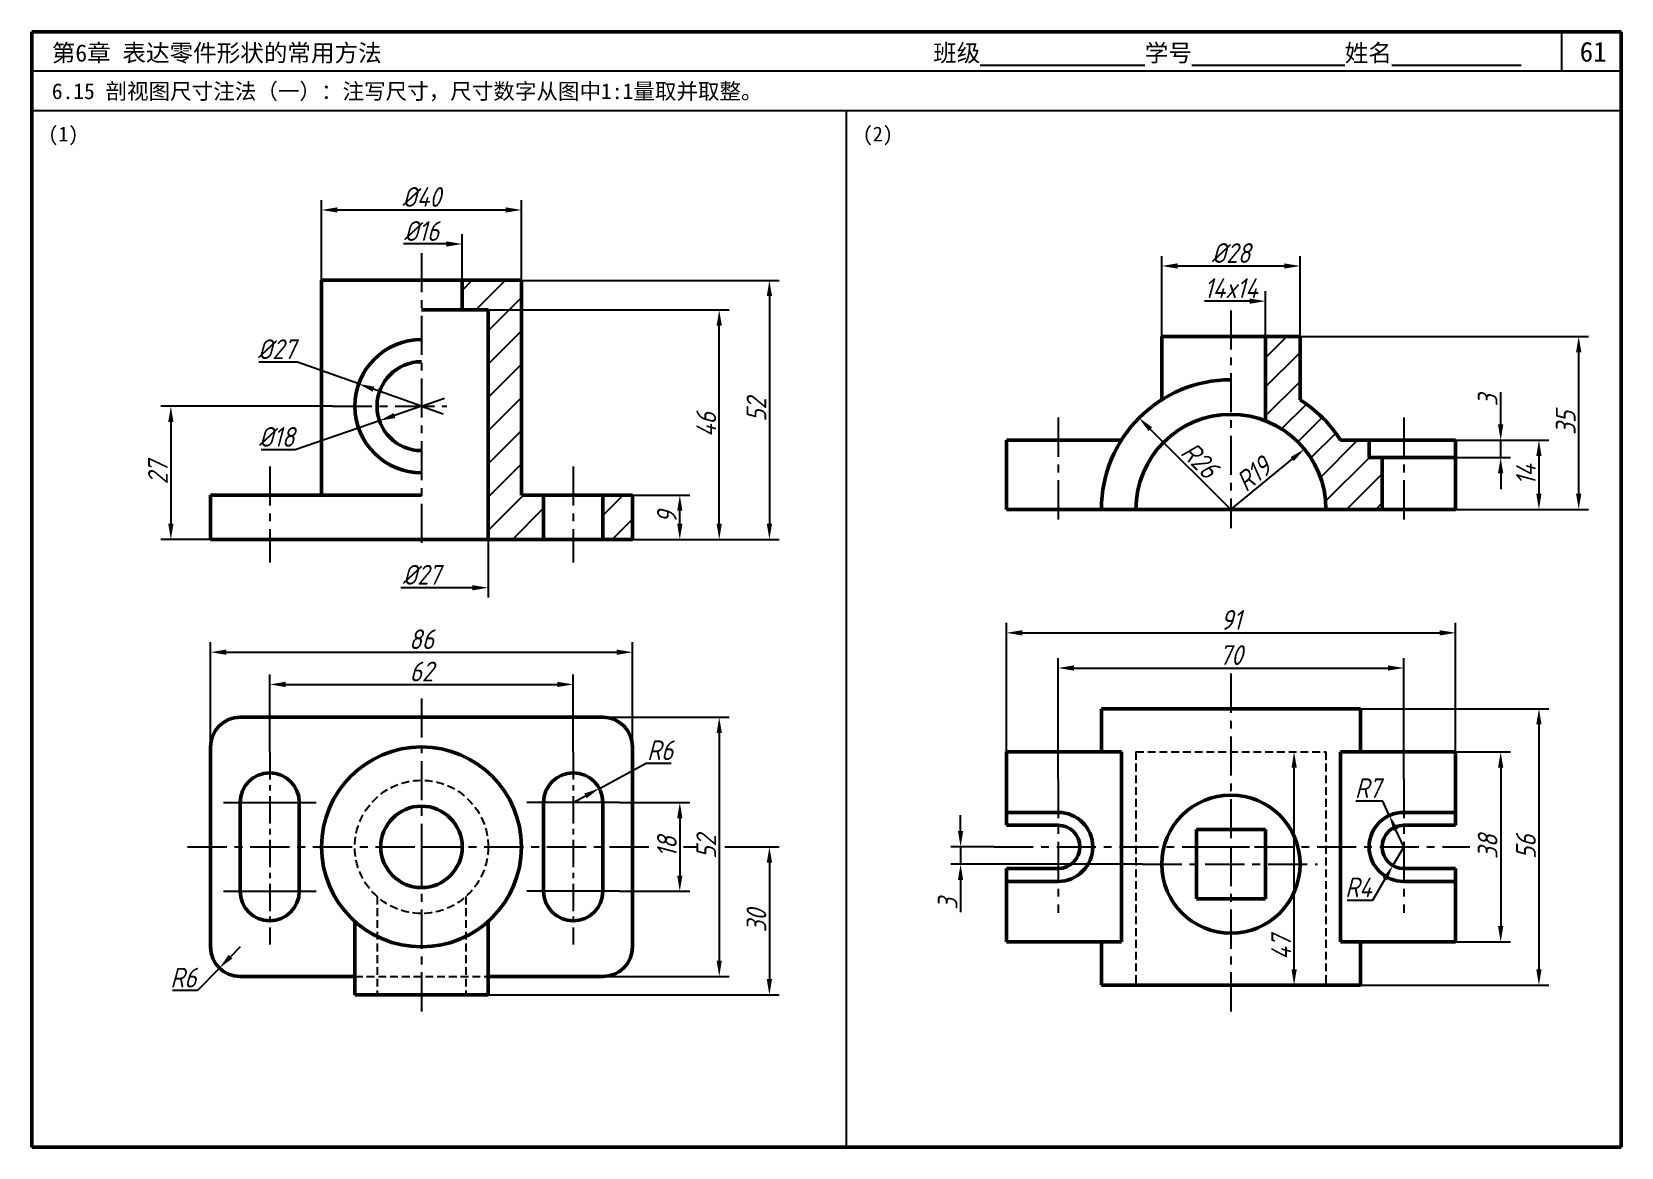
# Model space of a CAD drawing. Header units: millimetres. Extents: x 0 to 322, y 0 to 226.
import ezdxf

# ---------------------------------------------------------------- set-up
doc = ezdxf.new("R2010")
doc.units = ezdxf.units.MM
doc.header["$LTSCALE"] = 0.25
doc.linetypes.add('CENTER', pattern=[50.8, 31.75, -6.35, 6.35, -6.35])
doc.linetypes.add('HIDDEN', pattern=[9.525, 6.35, -3.175])
for name, color, linetype in [('点画线层', 7, 'CENTER'), ('答案', 1, 'Continuous'), ('细实线层', 7, 'Continuous'), ('虚线层', 7, 'HIDDEN')]:
    doc.layers.add(name, color=color, linetype=linetype)
doc.layers.add('粗实线层', color=7, linetype='Continuous', lineweight=50)
doc.styles.get("Standard").update_dxf_attribs({"font": 'gbeitc.shx', "height": 4, "bigfont": 'gbcbig.shx'})
doc.styles.add('宋体', font='SimSun.ttf', dxfattribs={"height": 3.5})
doc.dimstyles.new('ISO-25', dxfattribs={"dimtxt": 4, "dimasz": 3.2, "dimexe": 2, "dimexo": 0, "dimtad": 1, "dimtoh": 1, "dimdsep": 46, "dimtxsty": 'Standard', "dimcen": 0, "dimclrd": 256, "dimclre": 256, "dimclrt": 256, "dimadec": 0, "dimazin": 0, "dimtfac": 1, "dimtmove": 0, "dimatfit": 2, "dimfxl": 0, "dimlwd": -1, "dimlwe": -1, "dimarcsym": 0})

# ---------------------------------------------------------------- blocks, each defined once
blk = doc.blocks.new('*D27')
at = {"layer": 'Defpoints', "color": 0, "transparency": 16777216}
for p in [(109.7, 93.77), (48.2, 80.05), (109.7, 80.05)]:
    blk.add_point(p, dxfattribs=at)
at = {"layer": '答案', "transparency": 16777216}
for p, q in [((48.2, 80.05), (48.2, 95.77)), ((51.4, 93.77), (106.5, 93.77)), ((109.7, 80.05), (109.7, 95.77))]:
    blk.add_line(p, q, dxfattribs=at)
for points in [[(51.4, 94.3), (51.4, 93.24), (48.2, 93.77)], [(106.5, 94.3), (106.5, 93.24), (109.7, 93.77)]]:
    blk.add_solid(points, dxfattribs=at)
at = {"layer": '答案', "transparency": 16777216, "insert": (78.95, 96.39), "char_height": 4, "attachment_point": 5}
blk.add_mtext('62', dxfattribs=at)
blk = doc.blocks.new('*D28')
at = {"layer": 'Defpoints', "color": 0, "transparency": 16777216}
for p in [(121.7, 100.3), (36.2, 81.1), (121.7, 81.1)]:
    blk.add_point(p, dxfattribs=at)
at = {"layer": '答案', "transparency": 16777216}
for p, q in [((36.2, 81.1), (36.2, 102.3)), ((39.4, 100.3), (118.5, 100.3)), ((121.7, 81.1), (121.7, 102.3))]:
    blk.add_line(p, q, dxfattribs=at)
for points in [[(39.4, 100.83), (39.4, 99.77), (36.2, 100.3)], [(118.5, 100.83), (118.5, 99.77), (121.7, 100.3)]]:
    blk.add_solid(points, dxfattribs=at)
at = {"layer": '答案', "transparency": 16777216, "insert": (78.95, 102.92), "char_height": 4, "attachment_point": 5}
blk.add_mtext('86', dxfattribs=at)
blk = doc.blocks.new('*D29')
at = {"layer": 'Defpoints', "color": 0, "transparency": 16777216}
for p in [(119.09, 69.85), (119.09, 51.85), (131.28, 51.85)]:
    blk.add_point(p, dxfattribs=at)
at = {"layer": '答案', "transparency": 16777216}
for p, q in [((119.09, 69.85), (133.28, 69.85)), ((131.28, 66.65), (131.28, 55.05)), ((119.09, 51.85), (133.28, 51.85))]:
    blk.add_line(p, q, dxfattribs=at)
for points in [[(130.75, 66.65), (131.81, 66.65), (131.28, 69.85)], [(130.75, 55.05), (131.81, 55.05), (131.28, 51.85)]]:
    blk.add_solid(points, dxfattribs=at)
at = {"layer": '答案', "transparency": 16777216, "insert": (128.66, 60.85), "char_height": 4, "attachment_point": 5, "rotation": 90}
blk.add_mtext('18', dxfattribs=at)
blk = doc.blocks.new('*D30')
at = {"layer": 'Defpoints', "color": 0, "transparency": 16777216}
for p in [(115.7, 87.1), (115.7, 34.6), (139.27, 34.6)]:
    blk.add_point(p, dxfattribs=at)
at = {"layer": '答案', "transparency": 16777216}
for p, q in [((115.7, 87.1), (141.27, 87.1)), ((139.27, 83.9), (139.27, 37.8)), ((115.7, 34.6), (141.27, 34.6))]:
    blk.add_line(p, q, dxfattribs=at)
for points in [[(138.73, 83.9), (139.8, 83.9), (139.27, 87.1)], [(138.73, 37.8), (139.8, 37.8), (139.27, 34.6)]]:
    blk.add_solid(points, dxfattribs=at)
at = {"layer": '答案', "transparency": 16777216, "insert": (136.64, 60.85), "char_height": 4, "attachment_point": 5, "rotation": 90}
blk.add_mtext('52', dxfattribs=at)
blk = doc.blocks.new('*D31')
at = {"layer": 'Defpoints', "color": 0, "transparency": 16777216}
for p in [(114.98, 72.7), (109.7, 69.85)]:
    blk.add_point(p, dxfattribs=at)
at = {"layer": '答案', "transparency": 16777216}
for p, q in [((114.98, 72.7), (124.45, 77.81)), ((124.45, 77.81), (129.5, 77.81)), ((109.7, 69.85), (112.16, 71.18))]:
    blk.add_line(p, q, dxfattribs=at)
blk.add_solid([(111.91, 71.65), (112.42, 70.71), (114.98, 72.7)], dxfattribs=at)
at = {"layer": '答案', "transparency": 16777216, "insert": (127.29, 80.43), "char_height": 4, "attachment_point": 5}
blk.add_mtext('R6', dxfattribs=at)
blk = doc.blocks.new('*D32')
at = {"layer": 'Defpoints', "color": 0, "transparency": 16777216}
for p in [(42.2, 40.6), (38.01, 36.31)]:
    blk.add_point(p, dxfattribs=at)
at = {"layer": '答案', "transparency": 16777216}
for p, q in [((42.2, 40.6), (40.24, 38.6)), ((38.01, 36.31), (33.55, 31.74)), ((33.55, 31.74), (28.51, 31.74))]:
    blk.add_line(p, q, dxfattribs=at)
blk.add_solid([(39.86, 38.97), (40.63, 38.22), (38.01, 36.31)], dxfattribs=at)
at = {"layer": '答案', "transparency": 16777216, "insert": (30.71, 34.36), "char_height": 4, "attachment_point": 5}
blk.add_mtext('R6', dxfattribs=at)
blk = doc.blocks.new('*D33')
at = {"layer": 'Defpoints', "color": 0, "transparency": 16777216}
for p in [(121.7, 132.14), (131.28, 132.14), (121.7, 123.14)]:
    blk.add_point(p, dxfattribs=at)
at = {"layer": '答案', "transparency": 16777216}
for p, q in [((121.7, 132.14), (133.28, 132.14)), ((131.28, 126.34), (131.28, 128.94)), ((121.7, 123.14), (133.28, 123.14))]:
    blk.add_line(p, q, dxfattribs=at)
for points in [[(130.75, 128.94), (131.81, 128.94), (131.28, 132.14)], [(130.75, 126.34), (131.81, 126.34), (131.28, 123.14)]]:
    blk.add_solid(points, dxfattribs=at)
at = {"layer": '答案', "transparency": 16777216, "insert": (128.66, 127.64), "char_height": 4, "attachment_point": 5, "rotation": 90}
blk.add_mtext('9', dxfattribs=at)
blk = doc.blocks.new('*D34')
at = {"layer": 'Defpoints', "color": 0, "transparency": 16777216}
for p in [(140.42, 60.85), (92.45, 30.85), (149.43, 30.85)]:
    blk.add_point(p, dxfattribs=at)
at = {"layer": '答案', "transparency": 16777216}
for p, q in [((140.42, 60.85), (151.43, 60.85)), ((149.43, 57.65), (149.43, 34.05)), ((92.45, 30.85), (151.43, 30.85))]:
    blk.add_line(p, q, dxfattribs=at)
for points in [[(148.9, 57.65), (149.97, 57.65), (149.43, 60.85)], [(148.9, 34.05), (149.97, 34.05), (149.43, 30.85)]]:
    blk.add_solid(points, dxfattribs=at)
at = {"layer": '答案', "transparency": 16777216, "insert": (146.81, 45.85), "char_height": 4, "attachment_point": 5, "rotation": 90}
blk.add_mtext('30', dxfattribs=at)
blk = doc.blocks.new('*D36')
at = {"layer": 'Defpoints', "color": 0, "transparency": 16777216}
for p in [(92.45, 169.64), (139.27, 169.64), (121.7, 123.14)]:
    blk.add_point(p, dxfattribs=at)
at = {"layer": '答案', "transparency": 16777216}
for p, q in [((92.45, 169.64), (141.27, 169.64)), ((139.27, 126.34), (139.27, 166.44)), ((121.7, 123.14), (141.27, 123.14))]:
    blk.add_line(p, q, dxfattribs=at)
for points in [[(138.73, 166.44), (139.8, 166.44), (139.27, 169.64)], [(138.73, 126.34), (139.8, 126.34), (139.27, 123.14)]]:
    blk.add_solid(points, dxfattribs=at)
at = {"layer": '答案', "transparency": 16777216, "insert": (136.64, 146.39), "char_height": 4, "attachment_point": 5, "rotation": 90}
blk.add_mtext('46', dxfattribs=at)
blk = doc.blocks.new('*D37')
at = {"layer": 'Defpoints', "color": 0, "transparency": 16777216}
for p in [(99.2, 175.64), (121.7, 123.14), (149.43, 123.14)]:
    blk.add_point(p, dxfattribs=at)
at = {"layer": '答案', "transparency": 16777216}
for p, q in [((99.2, 175.64), (151.43, 175.64)), ((149.43, 172.44), (149.43, 126.34)), ((121.7, 123.14), (151.43, 123.14))]:
    blk.add_line(p, q, dxfattribs=at)
for points in [[(148.9, 172.44), (149.97, 172.44), (149.43, 175.64)], [(148.9, 126.34), (149.97, 126.34), (149.43, 123.14)]]:
    blk.add_solid(points, dxfattribs=at)
at = {"layer": '答案', "transparency": 16777216, "insert": (146.81, 149.39), "char_height": 4, "attachment_point": 5, "rotation": 90}
blk.add_mtext('52', dxfattribs=at)
blk = doc.blocks.new('*D38')
at = {"layer": 'Defpoints', "color": 0, "transparency": 16777216}
for p in [(87.2, 183.01), (70.7, 175.64), (87.2, 175.64)]:
    blk.add_point(p, dxfattribs=at)
at = {"layer": '答案', "transparency": 16777216}
for p, q in [((87.2, 175.64), (87.2, 185.01)), ((84, 183.01), (75.28, 183.01))]:
    blk.add_line(p, q, dxfattribs=at)
blk.add_solid([(84, 183.54), (84, 182.47), (87.2, 183.01)], dxfattribs=at)
at = {"layer": '答案', "transparency": 16777216, "insert": (78.95, 185.63), "char_height": 4, "attachment_point": 5}
blk.add_mtext('%%C16', dxfattribs=at)
blk = doc.blocks.new('*D39')
at = {"layer": 'Defpoints', "color": 0, "transparency": 16777216}
for p in [(99.2, 189.9), (58.7, 175.64), (99.2, 175.64)]:
    blk.add_point(p, dxfattribs=at)
at = {"layer": '答案', "transparency": 16777216}
for p, q in [((58.7, 175.64), (58.7, 191.9)), ((99.2, 175.64), (99.2, 191.9)), ((61.9, 189.9), (96, 189.9))]:
    blk.add_line(p, q, dxfattribs=at)
for points in [[(61.9, 190.43), (61.9, 189.37), (58.7, 189.9)], [(96, 190.43), (96, 189.37), (99.2, 189.9)]]:
    blk.add_solid(points, dxfattribs=at)
at = {"layer": '答案', "transparency": 16777216, "insert": (78.95, 192.53), "char_height": 4, "attachment_point": 5}
blk.add_mtext('%%C40', dxfattribs=at)
blk = doc.blocks.new('*D40')
at = {"layer": 'Defpoints', "color": 0, "transparency": 16777216}
for p in [(66.23, 154.66), (78.95, 150.14)]:
    blk.add_point(p, dxfattribs=at)
at = {"layer": '答案', "transparency": 16777216}
for p, q in [((53.8, 159.07), (46.01, 159.07)), ((66.23, 154.66), (53.8, 159.07)), ((78.95, 150.14), (69.24, 153.59))]:
    blk.add_line(p, q, dxfattribs=at)
blk.add_solid([(69.42, 154.09), (69.06, 153.09), (66.23, 154.66)], dxfattribs=at)
at = {"layer": '答案', "transparency": 16777216, "insert": (49.59, 161.69), "char_height": 4, "attachment_point": 5}
blk.add_mtext('%%C27', dxfattribs=at)
blk = doc.blocks.new('*D41')
at = {"layer": 'Defpoints', "color": 0, "transparency": 16777216}
for p in [(78.95, 150.14), (70.44, 147.2)]:
    blk.add_point(p, dxfattribs=at)
at = {"layer": '答案', "transparency": 16777216}
for p, q in [((78.95, 150.14), (73.47, 148.25)), ((70.44, 147.2), (53.34, 141.29)), ((53.34, 141.29), (46.47, 141.29))]:
    blk.add_line(p, q, dxfattribs=at)
blk.add_solid([(73.29, 148.75), (73.64, 147.74), (70.44, 147.2)], dxfattribs=at)
at = {"layer": '答案', "transparency": 16777216, "insert": (49.59, 143.92), "char_height": 4, "attachment_point": 5}
blk.add_mtext('%%C18', dxfattribs=at)
blk = doc.blocks.new('*D42')
at = {"layer": 'Defpoints', "color": 0, "transparency": 16777216}
for p in [(60.94, 150.14), (28.17, 123.14), (36.2, 123.14)]:
    blk.add_point(p, dxfattribs=at)
at = {"layer": '答案', "transparency": 16777216}
for p, q in [((60.94, 150.14), (26.17, 150.14)), ((28.17, 146.94), (28.17, 126.34)), ((36.2, 123.14), (26.17, 123.14))]:
    blk.add_line(p, q, dxfattribs=at)
for points in [[(27.64, 146.94), (28.71, 146.94), (28.17, 150.14)], [(27.64, 126.34), (28.71, 126.34), (28.17, 123.14)]]:
    blk.add_solid(points, dxfattribs=at)
at = {"layer": '答案', "transparency": 16777216, "insert": (25.55, 136.64), "char_height": 4, "attachment_point": 5, "rotation": 90}
blk.add_mtext('27', dxfattribs=at)
blk = doc.blocks.new('*D43')
at = {"layer": 'Defpoints', "color": 0, "transparency": 16777216}
for p in [(65.45, 123.14), (92.45, 123.14), (65.45, 113.36)]:
    blk.add_point(p, dxfattribs=at)
at = {"layer": '答案', "transparency": 16777216}
for p, q in [((92.45, 123.14), (92.45, 111.36)), ((89.25, 113.36), (74.74, 113.36))]:
    blk.add_line(p, q, dxfattribs=at)
blk.add_solid([(89.25, 113.89), (89.25, 112.82), (92.45, 113.36)], dxfattribs=at)
at = {"layer": '答案', "transparency": 16777216, "insert": (78.95, 115.98), "char_height": 4, "attachment_point": 5}
blk.add_mtext('%%C27', dxfattribs=at)
blk = doc.blocks.new('*D67')
at = {"layer": 'Defpoints', "color": 0, "transparency": 16777216}
for p in [(257.82, 141.45), (242.94, 129.24)]:
    blk.add_point(p, dxfattribs=at)
at = {"layer": '答案', "transparency": 16777216}
blk.add_line((242.94, 129.24), (255.35, 139.42), dxfattribs=at)
blk.add_solid([(255.01, 139.83), (255.68, 139), (257.82, 141.45)], dxfattribs=at)
at = {"layer": '答案', "transparency": 16777216, "insert": (247.48, 136.36), "char_height": 4, "attachment_point": 5, "rotation": 39.3635}
blk.add_mtext('R19', dxfattribs=at)
blk = doc.blocks.new('*D68')
at = {"layer": 'Defpoints', "color": 0, "transparency": 16777216}
for p in [(224.32, 147.75), (242.94, 129.24)]:
    blk.add_point(p, dxfattribs=at)
at = {"layer": '答案', "transparency": 16777216}
blk.add_line((242.94, 129.24), (226.59, 145.49), dxfattribs=at)
blk.add_solid([(226.97, 145.87), (226.22, 145.11), (224.32, 147.75)], dxfattribs=at)
at = {"layer": '答案', "transparency": 16777216, "insert": (236.62, 139.23), "char_height": 4, "attachment_point": 5, "rotation": 315.1547}
blk.add_mtext('R26', dxfattribs=at)
blk = doc.blocks.new('*D69')
at = {"layer": 'Defpoints', "color": 0, "transparency": 16777216}
for p in [(242.94, 80.1), (255.73, 80.1), (242.94, 32.85)]:
    blk.add_point(p, dxfattribs=at)
at = {"layer": '答案', "transparency": 16777216}
blk.add_line((255.73, 36.05), (255.73, 76.9), dxfattribs=at)
for points in [[(255.2, 76.9), (256.27, 76.9), (255.73, 80.1)], [(255.2, 36.05), (256.27, 36.05), (255.73, 32.85)]]:
    blk.add_solid(points, dxfattribs=at)
at = {"layer": '答案', "transparency": 16777216, "insert": (253.11, 40.42), "char_height": 4, "attachment_point": 5, "rotation": 90}
blk.add_mtext('47', dxfattribs=at)
blk = doc.blocks.new('*D70')
at = {"layer": 'Defpoints', "color": 0, "transparency": 16777216}
for p in [(269.19, 88.85), (269.19, 32.85), (305.33, 32.85)]:
    blk.add_point(p, dxfattribs=at)
at = {"layer": '答案', "transparency": 16777216}
for p, q in [((269.19, 88.85), (307.33, 88.85)), ((305.33, 85.65), (305.33, 36.05)), ((269.19, 32.85), (307.33, 32.85))]:
    blk.add_line(p, q, dxfattribs=at)
for points in [[(304.79, 85.65), (305.86, 85.65), (305.33, 88.85)], [(304.79, 36.05), (305.86, 36.05), (305.33, 32.85)]]:
    blk.add_solid(points, dxfattribs=at)
at = {"layer": '答案', "transparency": 16777216, "insert": (302.7, 60.85), "char_height": 4, "attachment_point": 5, "rotation": 90}
blk.add_mtext('56', dxfattribs=at)
blk = doc.blocks.new('*D71')
at = {"layer": 'Defpoints', "color": 0, "transparency": 16777216}
for p in [(288.44, 80.1), (288.44, 41.6), (297.58, 41.6)]:
    blk.add_point(p, dxfattribs=at)
at = {"layer": '答案', "transparency": 16777216}
for p, q in [((288.44, 80.1), (299.58, 80.1)), ((297.58, 76.9), (297.58, 44.8)), ((288.44, 41.6), (299.58, 41.6))]:
    blk.add_line(p, q, dxfattribs=at)
for points in [[(297.04, 76.9), (298.11, 76.9), (297.58, 80.1)], [(297.04, 44.8), (298.11, 44.8), (297.58, 41.6)]]:
    blk.add_solid(points, dxfattribs=at)
at = {"layer": '答案', "transparency": 16777216, "insert": (294.95, 60.85), "char_height": 4, "attachment_point": 5, "rotation": 90}
blk.add_mtext('38', dxfattribs=at)
blk = doc.blocks.new('*D72')
at = {"layer": 'Defpoints', "color": 0, "transparency": 16777216}
for p in [(277.94, 97.09), (207.94, 74.58), (277.94, 74.58)]:
    blk.add_point(p, dxfattribs=at)
at = {"layer": '答案', "transparency": 16777216}
for p, q in [((207.94, 74.58), (207.94, 99.09)), ((211.14, 97.09), (274.74, 97.09)), ((277.94, 74.58), (277.94, 99.09))]:
    blk.add_line(p, q, dxfattribs=at)
for points in [[(211.14, 97.63), (211.14, 96.56), (207.94, 97.09)], [(274.74, 97.63), (274.74, 96.56), (277.94, 97.09)]]:
    blk.add_solid(points, dxfattribs=at)
at = {"layer": '答案', "transparency": 16777216, "insert": (242.94, 99.72), "char_height": 4, "attachment_point": 5}
blk.add_mtext('70', dxfattribs=at)
blk = doc.blocks.new('*D73')
at = {"layer": 'Defpoints', "color": 0, "transparency": 16777216}
for p in [(288.44, 104.22), (197.44, 80.1), (288.44, 80.1)]:
    blk.add_point(p, dxfattribs=at)
at = {"layer": '答案', "transparency": 16777216}
for p, q in [((197.44, 80.1), (197.44, 106.22)), ((200.64, 104.22), (285.24, 104.22)), ((288.44, 80.1), (288.44, 106.22))]:
    blk.add_line(p, q, dxfattribs=at)
for points in [[(200.64, 104.75), (200.64, 103.68), (197.44, 104.22)], [(285.24, 104.75), (285.24, 103.68), (288.44, 104.22)]]:
    blk.add_solid(points, dxfattribs=at)
at = {"layer": '答案', "transparency": 16777216, "insert": (242.94, 106.84), "char_height": 4, "attachment_point": 5}
blk.add_mtext('91', dxfattribs=at)
blk = doc.blocks.new('*D74')
at = {"layer": 'Defpoints', "color": 0, "transparency": 16777216}
for p in [(288.44, 143.24), (297.58, 143.24), (288.44, 139.74)]:
    blk.add_point(p, dxfattribs=at)
at = {"layer": '答案', "transparency": 16777216}
for p, q in [((297.58, 146.44), (297.58, 152.97)), ((288.44, 143.24), (299.58, 143.24)), ((297.58, 139.74), (297.58, 143.24)), ((288.44, 139.74), (299.58, 139.74)), ((297.58, 136.54), (297.58, 133.34))]:
    blk.add_line(p, q, dxfattribs=at)
for points in [[(297.04, 146.44), (298.11, 146.44), (297.58, 143.24)], [(297.04, 136.54), (298.11, 136.54), (297.58, 139.74)]]:
    blk.add_solid(points, dxfattribs=at)
at = {"layer": '答案', "transparency": 16777216, "insert": (294.95, 151.3), "char_height": 4, "attachment_point": 5, "rotation": 90}
blk.add_mtext('3', dxfattribs=at)
blk = doc.blocks.new('*D75')
at = {"layer": 'Defpoints', "color": 0, "transparency": 16777216}
for p in [(288.44, 143.24), (288.44, 129.24), (305.33, 129.24)]:
    blk.add_point(p, dxfattribs=at)
at = {"layer": '答案', "transparency": 16777216}
for p, q in [((288.44, 143.24), (307.33, 143.24)), ((305.33, 140.04), (305.33, 132.44)), ((288.44, 129.24), (307.33, 129.24))]:
    blk.add_line(p, q, dxfattribs=at)
for points in [[(304.79, 140.04), (305.86, 140.04), (305.33, 143.24)], [(304.79, 132.44), (305.86, 132.44), (305.33, 129.24)]]:
    blk.add_solid(points, dxfattribs=at)
at = {"layer": '答案', "transparency": 16777216, "insert": (302.7, 136.24), "char_height": 4, "attachment_point": 5, "rotation": 90}
blk.add_mtext('14', dxfattribs=at)
blk = doc.blocks.new('*D76')
at = {"layer": 'Defpoints', "color": 0, "transparency": 16777216}
for p in [(256.94, 164.24), (313.39, 164.24), (288.44, 129.24)]:
    blk.add_point(p, dxfattribs=at)
at = {"layer": '答案', "transparency": 16777216}
for p, q in [((256.94, 164.24), (315.39, 164.24)), ((313.39, 132.44), (313.39, 161.04)), ((288.44, 129.24), (315.39, 129.24))]:
    blk.add_line(p, q, dxfattribs=at)
for points in [[(312.85, 161.04), (313.92, 161.04), (313.39, 164.24)], [(312.85, 132.44), (313.92, 132.44), (313.39, 129.24)]]:
    blk.add_solid(points, dxfattribs=at)
at = {"layer": '答案', "transparency": 16777216, "insert": (310.76, 146.74), "char_height": 4, "attachment_point": 5, "rotation": 90}
blk.add_mtext('35', dxfattribs=at)
blk = doc.blocks.new('*D77')
at = {"layer": 'Defpoints', "color": 0, "transparency": 16777216}
for p in [(249.94, 171.43), (235.94, 164.24), (249.94, 164.24)]:
    blk.add_point(p, dxfattribs=at)
at = {"layer": '答案', "transparency": 16777216}
for p, q in [((246.74, 171.43), (237.56, 171.43)), ((249.94, 164.24), (249.94, 173.43))]:
    blk.add_line(p, q, dxfattribs=at)
blk.add_solid([(246.74, 171.96), (246.74, 170.89), (249.94, 171.43)], dxfattribs=at)
at = {"layer": '答案', "transparency": 16777216, "insert": (242.94, 174.05), "char_height": 4, "attachment_point": 5}
blk.add_mtext('14x14', dxfattribs=at)
blk = doc.blocks.new('*D78')
at = {"layer": 'Defpoints', "color": 0, "transparency": 16777216}
for p in [(256.94, 178.55), (228.94, 164.24), (256.94, 164.24)]:
    blk.add_point(p, dxfattribs=at)
at = {"layer": '答案', "transparency": 16777216}
for p, q in [((228.94, 164.24), (228.94, 180.55)), ((256.94, 164.24), (256.94, 180.55)), ((232.14, 178.55), (253.74, 178.55))]:
    blk.add_line(p, q, dxfattribs=at)
for points in [[(232.14, 179.08), (232.14, 178.02), (228.94, 178.55)], [(253.74, 179.08), (253.74, 178.02), (256.94, 178.55)]]:
    blk.add_solid(points, dxfattribs=at)
at = {"layer": '答案', "transparency": 16777216, "insert": (242.94, 181.17), "char_height": 4, "attachment_point": 5}
blk.add_mtext('%%C28', dxfattribs=at)
blk = doc.blocks.new('*D79')
at = {"layer": 'Defpoints', "color": 0, "transparency": 16777216}
for p in [(188.16, 60.85), (194.94, 60.85), (225.04, 57.35)]:
    blk.add_point(p, dxfattribs=at)
at = {"layer": '答案', "transparency": 16777216}
for p, q in [((188.16, 64.05), (188.16, 67.25)), ((194.94, 60.85), (186.16, 60.85)), ((188.16, 60.85), (188.16, 57.35)), ((225.04, 57.35), (186.16, 57.35)), ((188.16, 54.15), (188.16, 47.62))]:
    blk.add_line(p, q, dxfattribs=at)
for points in [[(187.63, 64.05), (188.69, 64.05), (188.16, 60.85)], [(187.63, 54.15), (188.69, 54.15), (188.16, 57.35)]]:
    blk.add_solid(points, dxfattribs=at)
at = {"layer": '答案', "transparency": 16777216, "insert": (185.54, 49.28), "char_height": 4, "attachment_point": 5, "rotation": 90}
blk.add_mtext('3', dxfattribs=at)
blk = doc.blocks.new('*D82')
at = {"layer": 'Defpoints', "color": 0, "transparency": 16777216}
for p in [(275.02, 67.22), (277.94, 60.85)]:
    blk.add_point(p, dxfattribs=at)
at = {"layer": '答案', "transparency": 16777216}
for p, q in [((273.69, 70.13), (268.23, 70.13)), ((275.02, 67.22), (273.69, 70.13)), ((277.94, 60.85), (276.35, 64.31))]:
    blk.add_line(p, q, dxfattribs=at)
blk.add_solid([(276.84, 64.53), (275.87, 64.08), (275.02, 67.22)], dxfattribs=at)
at = {"layer": '答案', "transparency": 16777216, "insert": (270.65, 72.75), "char_height": 4, "attachment_point": 5}
blk.add_mtext('R7', dxfattribs=at)
blk = doc.blocks.new('*D83')
at = {"layer": 'Defpoints', "color": 0, "transparency": 16777216}
for p in [(277.94, 60.85), (275.73, 57.07)]:
    blk.add_point(p, dxfattribs=at)
at = {"layer": '答案', "transparency": 16777216}
for p, q in [((277.94, 60.85), (275.73, 57.07)), ((274.12, 54.31), (271.63, 50.02)), ((271.63, 50.02), (266.5, 50.02))]:
    blk.add_line(p, q, dxfattribs=at)
blk.add_solid([(273.66, 54.57), (274.58, 54.04), (275.73, 57.07)], dxfattribs=at)
at = {"layer": '答案', "transparency": 16777216, "insert": (268.75, 52.64), "char_height": 4, "attachment_point": 5}
blk.add_mtext('R4', dxfattribs=at)

msp = doc.modelspace()

# ---------------------------------------------------------------- hatches: boundary and pattern name
at = {"layer": '细实线层'}
h = msp.add_hatch(dxfattribs=at)
h.set_pattern_fill('ANSI31', color=256, scale=1.5, style=0)
h.set_pattern_definition([(45, (-998.4955, -1141.0887), (-3.367596, 3.367596), [])])
h.paths.add_polyline_path([(99.199, 175.644), (87.199, 175.644), (87.199, 169.644), (92.449, 169.644), (92.449, 123.144), (103.699, 123.144), (103.699, 132.144), (99.199, 132.144)])
h.paths.add_polyline_path([(121.699, 132.144), (115.699, 132.144), (115.699, 123.144), (121.699, 123.144)])
h = msp.add_hatch(dxfattribs=at)
h.set_pattern_fill('ANSI31', color=256, scale=1.3125, style=0)
h.set_pattern_definition([(45, (-1014.0826, -1345.701), (-2.9466465, 2.9466465), [])])
h.paths.add_polyline_path([(256.936, 151.442), (256.936, 164.237), (249.936, 164.237), (249.936, 147.169, -0.3089604), (262.186, 129.237), (273.561, 129.237), (273.561, 139.737), (270.936, 139.737), (270.936, 143.237), (265.141, 143.237, 0.1118945)])

# ---------------------------------------------------------------- linework, layer by layer
at = {"lineweight": 50}
for p, q in [((322, 226), (0, 226)), ((0, 226), (0, 0)), ((322, 0), (322, 226)), ((0, 0), (322, 0))]:
    msp.add_line(p, q, dxfattribs=at)
for p, q in [((310, 218), (310, 226)), ((322, 218), (0, 218)), ((322, 210), (0, 210)), ((165, 210), (165, 0))]:
    msp.add_line(p, q)
at = {"layer": '点画线层'}
for p, q in [((78.949, 181.165), (78.949, 121.067)), ((242.936, 169.546), (242.936, 125.422)), ((60.944, 150.144), (84.067, 150.144)), ((207.936, 147.846), (207.936, 125.646)), ((277.936, 147.846), (277.936, 125.646)), ((48.199, 137.927), (48.199, 118.454)), ((109.699, 137.927), (109.699, 118.454)), ((242.936, 95.949), (242.936, 60.851)), ((78.949, 90.935), (78.949, 60.851)), ((207.936, 74.585), (207.936, 47.498)), ((277.936, 74.585), (277.936, 47.498)), ((31.544, 60.851), (78.949, 60.851)), ((78.949, 60.851), (125.69, 60.851)), ((78.949, 60.851), (78.949, 25.92)), ((194.941, 60.851), (238.781, 60.851)), ((238.781, 60.851), (247.692, 60.851)), ((242.936, 60.851), (242.936, 26.134)), ((247.692, 60.851), (291.348, 60.851)), ((225.044, 57.351), (260.482, 57.351))]:
    msp.add_line(p, q, dxfattribs=at)
at = {"layer": '点画线层', "ltscale": 0.7}
for p, q in [((48.199, 80.05), (48.199, 41.102)), ((109.699, 80.05), (109.699, 41.102))]:
    msp.add_line(p, q, dxfattribs=at)
at = {"layer": '答案'}
for p, q in [((78.949, 150.144), (83.58, 151.745)), ((78.949, 150.144), (83.368, 148.576)), ((132.044, 60.851), (134.643, 60.851))]:
    msp.add_line(p, q, dxfattribs=at)
at = {"layer": '粗实线层'}
for p, q in [((58.699, 175.644), (99.199, 175.644)), ((58.699, 132.144), (58.699, 175.644)), ((87.199, 169.644), (87.199, 175.644)), ((99.199, 132.144), (99.199, 175.644)), ((78.949, 169.644), (92.449, 169.644)), ((92.449, 123.144), (92.449, 169.644)), ((256.936, 164.237), (228.936, 164.237)), ((228.936, 151.442), (228.936, 164.237)), ((249.936, 147.169), (249.936, 164.237)), ((256.936, 151.442), (256.936, 164.237)), ((197.436, 143.237), (220.731, 143.237)), ((197.436, 129.237), (197.436, 143.237)), ((265.141, 143.237), (288.436, 143.237)), ((270.936, 139.737), (270.936, 143.237)), ((288.436, 129.237), (288.436, 143.237)), ((270.936, 139.737), (288.436, 139.737)), ((273.561, 129.237), (273.561, 139.737)), ((36.199, 132.144), (36.199, 123.144)), ((36.199, 132.144), (78.949, 132.144)), ((99.199, 132.144), (121.699, 132.144)), ((103.699, 123.144), (103.699, 132.144)), ((115.699, 123.144), (115.699, 132.144)), ((121.699, 132.144), (121.699, 123.144)), ((197.436, 129.237), (288.436, 129.237)), ((36.199, 123.144), (121.699, 123.144)), ((42.199, 87.101), (115.699, 87.101)), ((216.686, 88.851), (269.186, 88.851)), ((216.686, 88.851), (216.686, 80.101)), ((269.186, 88.851), (269.186, 80.101)), ((36.199, 81.101), (36.199, 40.601)), ((121.699, 81.101), (121.699, 40.601)), ((197.436, 80.101), (197.436, 65.226)), ((197.436, 80.101), (220.731, 80.101)), ((220.731, 80.101), (220.731, 41.601)), ((265.141, 80.101), (288.436, 80.101)), ((265.141, 80.101), (265.141, 41.601)), ((288.436, 80.101), (288.436, 65.226)), ((42.199, 51.851), (42.199, 69.851)), ((54.199, 51.851), (54.199, 69.851)), ((103.699, 51.851), (103.699, 69.851)), ((115.699, 51.851), (115.699, 69.851)), ((207.936, 67.851), (197.436, 67.851)), ((277.936, 67.851), (288.436, 67.851)), ((207.936, 65.226), (197.436, 65.226)), ((277.936, 65.226), (288.436, 65.226)), ((235.936, 64.351), (235.936, 50.351)), ((235.936, 64.351), (249.936, 64.351)), ((249.936, 64.351), (249.936, 50.351)), ((197.436, 56.476), (197.436, 41.601)), ((207.936, 56.476), (197.436, 56.476)), ((277.936, 56.476), (288.436, 56.476)), ((288.436, 56.476), (288.436, 41.601)), ((207.936, 53.851), (197.436, 53.851)), ((277.936, 53.851), (288.436, 53.851)), ((235.936, 50.351), (249.936, 50.351)), ((65.449, 45.757), (65.449, 30.851)), ((92.449, 45.757), (92.449, 30.851)), ((197.436, 41.601), (220.731, 41.601)), ((216.686, 41.601), (216.686, 32.851)), ((265.141, 41.601), (288.436, 41.601)), ((269.186, 41.601), (269.186, 32.851)), ((42.199, 34.601), (65.449, 34.601)), ((92.449, 34.601), (115.699, 34.601)), ((216.686, 32.851), (269.186, 32.851)), ((65.449, 30.851), (92.449, 30.851))]:
    msp.add_line(p, q, dxfattribs=at)
for centre, radius in [((78.949, 60.851), 20.25), ((242.936, 57.351), 14), ((78.949, 60.851), 8.25)]:
    msp.add_circle(centre, radius, dxfattribs=at)
for centre, radius, start, end in [((78.949, 150.144), 13.5, 90, 270), ((78.949, 150.144), 9, 90, 270), ((242.936, 129.237), 26.25, 90, 180), ((242.936, 129.237), 26.25, 32.23095, 57.76905), ((242.936, 129.237), 19.25, 0, 180), ((42.199, 81.101), 6, 90, 180), ((115.699, 81.101), 6, 0, 90), ((48.199, 69.851), 6, 0, 180), ((109.699, 69.851), 6, 0, 180), ((207.936, 60.851), 7, 270, 90), ((277.936, 60.851), 7, 90, 270), ((207.936, 60.851), 4.375, 270, 90), ((277.936, 60.851), 4.375, 90, 270), ((48.199, 51.851), 6, 180, 0), ((109.699, 51.851), 6, 180, 0), ((42.199, 40.601), 6, 180, 270), ((115.699, 40.601), 6, 270, 0)]:
    msp.add_arc(centre, radius, start, end, dxfattribs=at)
at = {"layer": '细实线层'}
for p, q in [((38.811, 69.851), (57.64, 69.851)), ((119.087, 69.851), (100.258, 69.851)), ((38.811, 51.851), (57.64, 51.851)), ((119.087, 51.851), (100.258, 51.851))]:
    msp.add_line(p, q, dxfattribs=at)
at = {"layer": '虚线层'}
for p, q in [((223.686, 80.101), (223.686, 32.851)), ((223.686, 80.101), (262.186, 80.101)), ((262.186, 80.101), (262.186, 32.851)), ((69.949, 50.789), (69.949, 30.851)), ((87.949, 50.789), (87.949, 30.851)), ((65.449, 34.601), (92.449, 34.601))]:
    msp.add_line(p, q, dxfattribs=at)
msp.add_circle((78.949, 60.851), 13.5, dxfattribs=at)

# ---------------------------------------------------------------- texts
at = {"style": '宋体'}
for s, height, p in [('第6章 表达零件形状的常用方法', 3.5, (4.054, 219.963)), ('班级%%U              %%U学号%%U             %%U姓名%%U           ', 3.5, (182.613, 219.963)), ('61', 4, (313.595, 219.963)), ('6.15 剖视图尺寸注法（一）：注写尺寸，尺寸数字从图中1:1量取并取整。', 3.2, (4.054, 212.356)), ('(1)', 3, (3.334, 203.787)), ('(2)', 3, (168.334, 203.787))]:
    msp.add_text(s, height=height, dxfattribs=at).set_placement(p)

# ---------------------------------------------------------------- dimensions: what is measured, and where the dimension line sits
at = {"layer": '答案'}
for base, p1, p2, text, picture, middle in [((99.199, 189.901), (58.699, 175.644), (99.199, 175.644), '%%C40', '*D39', (78.949, 192.526)), ((256.936, 178.549), (228.936, 164.237), (256.936, 164.237), '%%C28', '*D78', (242.936, 181.174)), ((121.699, 100.298), (36.199, 81.101), (121.699, 81.101), '86', '*D28', (78.949, 102.923)), ((109.699, 93.769), (48.199, 80.05), (109.699, 80.05), '62', '*D27', (78.949, 96.394))]:
    dim = msp.add_linear_dim(base=base, p1=p1, p2=p2, text=text, dimstyle='ISO-25', dxfattribs=at)
    dim.commit()
    dim.dimension.update_dxf_attribs({"geometry": picture, "text_midpoint": middle})
for base, p1, p2, text, override, picture, middle in [((87.199, 183.008), (70.699, 175.644), (87.199, 175.644), '%%C16', {"dimse1": 1, "dimsd1": 1}, '*D38', (78.949, 185.633)), ((249.936, 171.425), (235.936, 164.237), (249.936, 164.237), '14x14', {"dimse1": 1, "dimsd1": 1}, '*D77', (242.936, 174.05)), ((65.449, 113.358), (92.449, 123.144), (65.449, 123.144), '%%C27', {"dimse2": 1, "dimsd2": 1}, '*D43', (78.949, 115.983))]:
    dim = msp.add_linear_dim(base=base, p1=p1, p2=p2, text=text, dimstyle='ISO-25', override=override, dxfattribs=at)
    dim.commit()
    dim.dimension.update_dxf_attribs({"geometry": picture, "text_midpoint": middle})
for base, p1, p2, text, picture, middle in [((149.433, 123.144), (99.199, 175.644), (121.699, 123.144), '52', '*D37', (146.808, 149.394)), ((139.268, 169.644), (121.699, 123.144), (92.449, 169.644), '46', '*D36', (136.643, 146.394)), ((139.268, 34.601), (115.699, 87.101), (115.699, 34.601), '52', '*D30', (136.643, 60.851)), ((297.578, 41.601), (288.436, 80.101), (288.436, 41.601), '38', '*D71', (294.953, 60.851)), ((131.281, 51.851), (119.087, 69.851), (119.087, 51.851), '18', '*D29', (128.656, 60.851))]:
    dim = msp.add_linear_dim(base=base, p1=p1, p2=p2, angle=90, text=text, dimstyle='ISO-25', dxfattribs=at)
    dim.commit()
    dim.dimension.update_dxf_attribs({"geometry": picture, "text_midpoint": middle})
for center, mpoint, text, picture, middle in [((78.949, 150.144), (66.226, 154.658), '%%C27', '*D40', (49.593, 159.066)), ((78.949, 150.144), (70.443, 147.203), '%%C18', '*D41', (49.593, 141.291)), ((277.936, 60.851), (275.735, 57.07), 'R4', '*D83', (268.752, 50.017))]:
    dim = msp.add_radius_dim(center=center, mpoint=mpoint, text=text, dimstyle='ISO-25', dxfattribs=at)
    dim.commit()
    dim.dimension.update_dxf_attribs({"geometry": picture, "text_midpoint": middle, "dimtype": 164})
for base, p1, p2, picture, middle in [((313.387, 164.237), (288.436, 129.237), (256.936, 164.237), '*D76', (310.762, 146.737)), ((28.173, 123.144), (60.944, 150.144), (36.199, 123.144), '*D42', (25.548, 136.644)), ((305.327, 129.237), (288.436, 143.237), (288.436, 129.237), '*D75', (302.702, 136.237)), ((131.281, 132.144), (121.699, 123.144), (121.699, 132.144), '*D33', (128.656, 127.644)), ((305.327, 32.851), (269.186, 88.851), (269.186, 32.851), '*D70', (302.702, 60.851)), ((149.433, 30.851), (140.421, 60.851), (92.449, 30.851), '*D34', (146.808, 45.851))]:
    dim = msp.add_linear_dim(base=base, p1=p1, p2=p2, angle=90, dimstyle='ISO-25', dxfattribs=at)
    dim.commit()
    dim.dimension.update_dxf_attribs({"geometry": picture, "text_midpoint": middle})
dim = msp.add_linear_dim(base=(297.578, 143.237), p1=(288.436, 139.737), p2=(288.436, 143.237), angle=90, text='3', dimstyle='ISO-25', override={"dimtoh": 0}, dxfattribs=at)
dim.commit()
dim.dimension.update_dxf_attribs({"geometry": '*D74', "text_midpoint": (294.953, 151.304)})
for mpoint, text, picture, middle in [((224.325, 147.748), 'R26', '*D68', (236.616, 139.225)), ((257.819, 141.446), 'R19', '*D67', (247.476, 136.356))]:
    dim = msp.add_radius_dim(center=(242.936, 129.237), mpoint=mpoint, text=text, dimstyle='ISO-25', dxfattribs=at)
    dim.commit()
    dim.dimension.update_dxf_attribs({"geometry": picture, "text_midpoint": middle})
for base, p1, p2, picture, middle in [((288.436, 104.217), (197.436, 80.101), (288.436, 80.101), '*D73', (242.936, 106.842)), ((277.936, 97.094), (207.936, 74.585), (277.936, 74.585), '*D72', (242.936, 99.719))]:
    dim = msp.add_linear_dim(base=base, p1=p1, p2=p2, dimstyle='ISO-25', dxfattribs=at)
    dim.commit()
    dim.dimension.update_dxf_attribs({"geometry": picture, "text_midpoint": middle})
for center, mpoint, picture, middle in [((109.699, 69.851), (114.98, 72.699), '*D31', (127.287, 77.807)), ((277.936, 60.851), (275.022, 67.215), '*D82', (270.649, 70.125)), ((42.199, 40.601), (38.009, 36.307), '*D32', (30.714, 31.736))]:
    dim = msp.add_radius_dim(center=center, mpoint=mpoint, dimstyle='ISO-25', dxfattribs=at)
    dim.commit()
    dim.dimension.update_dxf_attribs({"geometry": picture, "text_midpoint": middle, "dimtype": 164})
for base, p1, p2, text, override, picture, middle in [((255.733, 80.101), (242.936, 32.851), (242.936, 80.101), '47', {"dimse1": 1, "dimse2": 1}, '*D69', (255.733, 40.416)), ((188.161, 60.851), (225.044, 57.351), (194.941, 60.851), '3', {"dimtoh": 0}, '*D79', (188.161, 49.284))]:
    dim = msp.add_linear_dim(base=base, p1=p1, p2=p2, angle=90, text=text, dimstyle='ISO-25', override=override, dxfattribs=at)
    dim.commit()
    dim.dimension.update_dxf_attribs({"geometry": picture, "text_midpoint": middle, "dimtype": 160})

doc.saveas('drawing.dxf')
